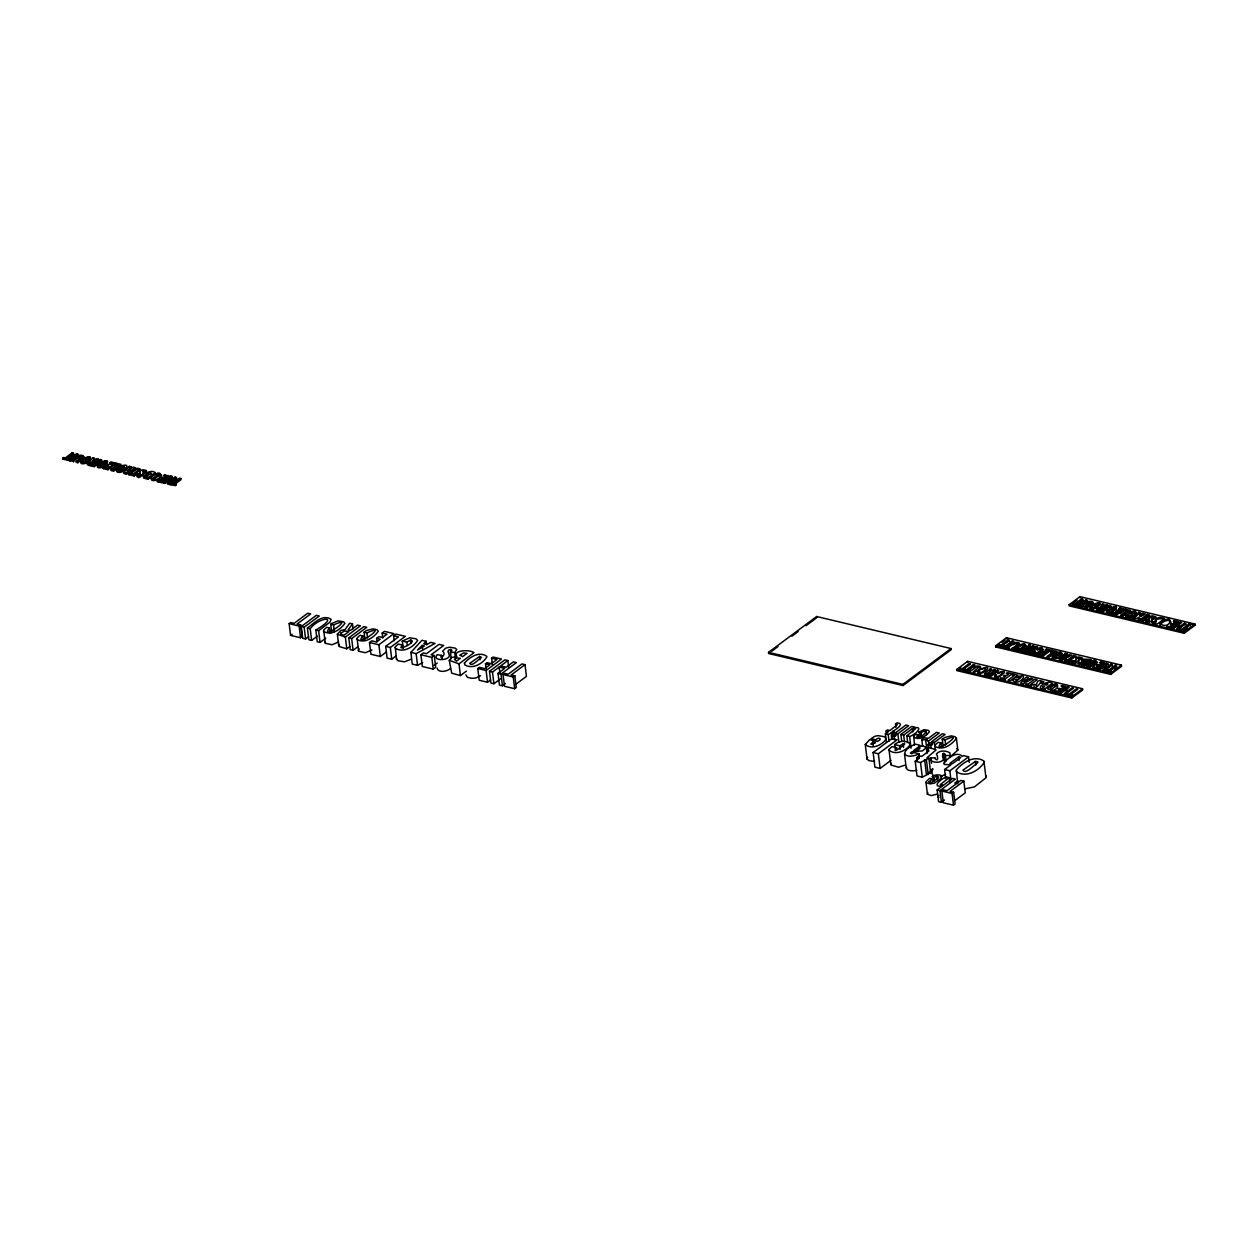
<?xml version="1.0" encoding="UTF-8"?>
<svg xmlns="http://www.w3.org/2000/svg" width="1258" height="1258" viewBox="0 0 1258 1258"><rect width="100%" height="100%" fill="white"/><g stroke="black" fill="none" stroke-linecap="round" stroke-linejoin="round"><path stroke-width="1.5" d="M865.284 744.484L869.734 739.641L877.219 741.418C883.258 739.169 878.713 736.339 875.867 739.83L871.023 738.682L874.514 736.48A5.582 2.563 -6.9 0 1 878.383 735.694L884.358 736.685L886.277 739.012C882.015 745.161 871.763 750.035 865.284 744.484L867.061 759.14L868.791 760.54L874.577 761.515M867.061 759.14L867.658 757.332M449.279 660.34L451.748 657.447L456.89 656.534C452.204 649.883 470.571 649.427 473.967 652.698L458.997 663.862L449.279 660.34L451.669 673.124L460.412 675.577L466.404 671.112M411.366 659.161L404.463 661.834L398.157 660.796L396.537 659.365L395.264 646.832L398.267 644.049L402.78 645.134C395.327 651.738 412.593 644.269 412.309 640.982L411.02 639.85L406.806 642.13L402.293 641.061L403.189 648.483M396.537 659.365L396.679 658.547M1125.36 617.206L1126.932 615.414L1129.181 615.948C1125.533 621.31 1139.371 609.139 1131.068 613.291L1128.803 612.756M945.418 755.523C944.789 750.397 940.072 755.744 944.176 758.716C941.692 763.134 934.207 763.181 930.527 760.257L930.873 757.851L935.433 757.851L935.103 758.621C938.437 762.505 938.106 756.373 936.392 754.029C939.396 750.035 946.22 750.35 950.042 752.992L950.12 755.523L945.418 755.523L946.079 761.011M465.869 674.854L467.378 677.291L471.593 678.298L475.54 678.109L480.525 675.75M957.731 783.781L956.379 769.833C962.857 762.442 974.101 754.847 983.882 760.964L985.989 777.774L974.478 786.895L965.311 788.782M984.448 761.986C979.353 770.509 966.537 778.026 956.788 771.972L956.174 770.965M1171.151 622.27C1169.201 618.103 1160.285 622.097 1160.19 625.808M338.591 641.989L331.986 644.756L325.272 643.278L323.668 630.038L326.671 627.286L329.454 627.962L330.068 632.978M324.894 642.555L325.099 641.769M371.959 649.946L365.355 652.713L358.64 651.219L357.036 637.995L360.04 635.243L362.823 635.903L363.232 639.253M358.263 650.512L359.143 648.829M1016.008 649.899L1017.596 648.122L1018.996 648.452L1017.47 646.974C1012.91 649.851 1021.166 650.952 1022.707 648.468M139.119 473.889L136.949 473.543C134.402 477.977 146.101 475.744 142.799 471.215A3.035 1.4 -6.9 0 1 143.506 470.979L143.648 473.322C147.328 473.495 151.007 469.533 155.316 472.536L147.815 478.119C136.697 476.106 148.743 475.54 145.692 472.473L146.447 470.571L143.365 469.832A3.035 1.4 -6.9 0 0 141.022 470.382C139.701 471.168 139.276 477.065 139.119 473.889L139.261 475.037M914.535 745.145L913.701 736.15L915.855 734.216L918.387 734.814L918.796 738.163M1063.089 654.679L1059.189 653.358L1055.415 655.009L1055.273 653.846L1057.538 654.396C1065.384 650.15 1051.499 660.859 1055.509 655.89L1055.651 657.038L1053.402 656.503L1052.065 658.673M1060.384 653.515C1062.318 658.076 1049.911 660.481 1052.616 655.827M1133.914 612.41L1129.401 616.011L1127.86 616.09L1129.039 614.8L1126.791 614.25L1126.932 615.414M437.076 668.108C437.878 673.03 447.612 671.756 450.443 668.328M943.075 745.931L942.258 739.248L944.805 737.471L951.362 735.867L955.168 736.795L956.426 738.367C952.054 744.39 942.981 751.01 935.354 746.544L935.181 745.035L938.185 742.283L940.968 742.943L941.377 746.293M956.426 738.367L957.841 750.082L950.105 756.986M1116.758 609.501L1115.406 607.96L1109.855 609.485L1109.713 608.337C1125.894 601.23 1108.156 618.118 1108.675 611.734M1087.242 667.259C1084.632 660.812 1104.194 659.664 1090.026 666.724C1085.953 664.853 1095.545 658.846 1097.715 662.903M1088.988 666.473L1095.01 661.771M906.483 767.286C906.137 771.657 913.795 770.965 916.783 770.336M139.984 472.458L140.283 474.565M946.063 776.721L945.529 777.821A4.136 1.903 -6.9 0 0 945.591 778.309M905.43 765.006L898.542 767.238L890.884 764.958L888.981 749.501L891.891 746.607L896.954 747.802C887.912 757.316 915.478 737.487 899.659 745.79L894.595 744.594L895.036 748.258M890.758 764.156L891.199 763.276M118.567 471.09L119.714 468.762L118.677 471.215L123.032 469.061M1052.427 655.984C1063.828 645.307 1065.683 659.821 1054.912 657.604M94.57 458.148L92.542 462.268L94.712 459.296L93.139 457.802C91.001 460.57 82.289 464.768 91.142 465.885L98.706 460.255L97.086 458.745L98.564 459.107L90.434 464.973L88.736 464.265L92.369 462.975M339.235 644.316L339.471 646.643L346.783 648.782L349.803 646.533M1022.911 651.219L1026.795 649.27L1028.95 644.945L1030.365 645.275L1030.506 646.439L1029.091 646.093M1074.285 661.897L1074.914 661.016C1074.348 665.891 1075.386 659.302 1076.832 657.525A3.035 1.4 -6.9 0 1 1079.16 656.959L1082.509 658.076L1081.487 659.601L1079.301 659.302C1082.729 653.625 1072.618 670.813 1072.76 660.67L1074.914 661.016M1074.426 663.06L1075.055 662.164L1072.901 661.818L1072.225 663.548M1147.956 621.955L1148.444 619.911L1146.29 619.581C1142.862 623.213 1154.828 622.663 1151.841 618.59C1154.309 614.407 1151.982 620.241 1151.778 622.175M927.854 792.697L927.413 794.223L931.376 795.606L937.179 794.112M1152.47 623.229L1156.244 621.656L1155.017 618.511L1156.039 616.97L1152.69 615.87A3.035 1.4 -6.9 0 0 1150.362 616.42C1147.186 617.049 1151.479 621.436 1147.815 620.807M1026.795 649.27L1028.95 644.945M1102.48 603.84L1100.325 608.18L1102.48 603.84L1103.895 604.186L1101.866 608.306L1106.553 605.947L1108.031 606.293L1105.011 608.542M352.476 623.905L348.151 629.849L350.447 630.4L357.524 625.116L360.464 625.808L345.368 637.067L337.364 634.252L340.808 630.462L345.069 629.582L349.645 623.229L352.476 623.905L353.089 628.937M1026.654 648.122L1022.817 650.449L1026.811 651.864L1034.359 646.235L1032.897 645.889L1033.022 647.037L1028.336 649.395L1030.365 645.275M1101.866 608.306L1104.037 605.334L1102.621 605.004M116.412 470.319C116.271 475.304 129.212 470.335 126.476 466.765M136.524 475.241C138.867 482.506 145.393 469.832 143.648 473.322M97.322 465.9C96.724 471.2 111.349 464.438 106.065 461.922M1032.787 653.468L1035.538 651.282L1034.139 650.952C1029.594 653.83 1037.85 654.931 1039.391 652.43M1017.612 649.663L1018.461 648.845M1034.469 653.389C1040.099 657.525 1048.842 642.539 1036.183 649.427L1037.583 649.757C1046.97 644.473 1034.155 658.091 1034.139 650.952M1136.1 614.549C1137.562 611.608 1131.068 611.765 1129.59 613.432M1026.119 647.115L1026.591 645.747L1024.185 644.914M1042.803 651.094C1044.722 648.499 1038.935 648.373 1037.598 649.694M123.756 472.379L126.382 473.008L135.848 467.897L133.662 467.378L133.804 468.542L135.99 469.061L126.523 474.172L123.897 473.543L123.756 472.379L129.291 466.341L131.43 466.844L131.555 468.007M422.704 662.573L417.546 665.356L412.278 664.098L410.863 652.383L421.949 640.306L426.195 641.313L426.604 644.662M1065.101 653.468L1059.55 659.522L1062.192 660.135L1071.643 655.041L1065.998 655.245L1066.139 656.393L1067.224 653.987L1065.101 653.468L1065.227 654.632L1059.692 660.67M1133.081 618.417L1138.632 612.379L1140.754 612.882L1139.669 615.304L1141.195 615.665L1143.145 614.58L1143.003 613.417L1145.173 613.935L1135.722 619.046L1133.081 618.417L1133.222 619.581L1138.757 613.527L1138.632 612.379M1019.751 645.008L1018.587 646.093M1092.809 604.438C1094.869 601.387 1087.777 601.733 1086.519 603.667M131.43 466.844L130.187 468.118L133.662 467.378M426.195 641.313L423.742 643.829L426.808 644.568L430.692 642.382L435.048 643.42L416.131 653.641L410.863 652.383M1065.998 655.245L1067.224 653.987M1139.669 615.304L1140.896 614.046L1138.757 613.527M938.94 795.323L937.902 796.566L938.987 797.541M129.417 468.904L127.058 471.2L130.533 469.171L129.417 468.904L130.675 470.319M148.523 474.911L151.495 473.889M422.201 645.417L417.467 650.024L424.418 645.936L422.201 645.417L422.594 648.766M1062.994 659.491L1065.369 657.179L1066.47 657.447L1062.994 659.491L1065.227 656.031L1067.665 656.755L1069.615 655.67L1069.473 654.522M945.623 774.236L940.324 776.705M1078.735 659.506L1078.987 662.321L1077.76 663.579M145.834 473.637L146.588 471.719M451.166 658.642L450.364 651.943C454.673 649.615 448.446 648.247 448.005 651.361L449.452 655.685C448.178 661.236 431.337 660.812 437.265 654.695L441.589 655.387L441.998 658.736M450.364 651.943L454.736 652.572L456.764 649.49L455.144 648.122L450.081 647.272A6.07 2.799 -6.9 0 0 445.395 648.389L442.58 651.267C447.455 654.868 438.413 660.12 441.589 655.387M1024.672 651.062L1026.088 650.087M1098.69 609.517L1098.077 610.303L1099.115 610.853M143.868 476.373L143.585 478.056L147.957 479.267L155.442 473.7M116.805 468.699C116.003 478.15 137.374 460.868 120.123 466.231M1126.146 614.737C1123.551 619.109 1134.464 617.08 1135.329 613.935C1139.339 606.969 1121.68 614.502 1122.954 617.128L1122.812 615.98L1130.297 610.397L1125.595 609.265L1124.479 610.099M81.424 458.588C84.475 454.169 72.98 460.066 73.562 461.686L72.036 460.208C77.005 451.921 92.872 454.987 76.376 462.362L76.235 461.199C89.79 453.226 76.062 455.066 72.178 461.356M81.062 460.286C80.119 469.847 100.829 451.276 83.704 458.321L85.23 459.799L88.547 458.572M81.204 461.434C78.263 466.718 93.045 462.111 90.293 458.258M151.715 477.867C148.538 483.182 162.864 479.864 161.684 475.367M98.674 466.262L99.744 464.139L98.344 463.809C93.139 474.345 119.667 455.349 100.388 462.299L101.914 463.777C102.448 462.079 107.685 462.048 105.09 463.998M1024.201 647.147L1024.767 645.826M1040.885 651.125L1041.703 649.977L1039.548 649.726M1114.415 610.036L1115.296 609.076L1114.006 608.495M62.9 458.022L65.416 457.849L72.178 452.817L73.656 453.163L65.558 459.013L63.042 459.186L62.9 458.022L68.671 458.635L68.026 460.365L63.042 459.186M68.97 459.469L76.518 453.839L77.965 454.185L69.111 460.617L68.97 459.469L70.542 460.963L69.111 460.617M70.542 460.963L78.106 455.349L76.518 453.839M76.376 462.362L77.792 462.692L82.792 458.966L84.16 457.409L83.531 456.638M82.493 463.07L83.059 460.176C77.886 467.756 98.564 451.575 83.846 459.469M92.4 461.12L97.086 458.745M92.715 465.13L100.263 459.5L101.709 459.846L94.161 465.476L92.715 465.13L92.856 466.278L94.303 466.624L101.851 461.01M92.856 466.278L98.895 461.78M99.744 464.139C95.907 470.366 112.119 457.645 101.772 462.63L100.388 462.299M100.53 463.447L102.543 462.173M103.077 467.457L108.44 465.806L108.581 466.954L106.757 466.514L106.631 465.366L111.82 463.274L111.962 464.438L109.556 463.856L110.531 461.875L115.249 462.991L107.763 468.574L103.077 467.457L103.203 468.605L107.905 469.721L115.39 464.155M103.203 468.605L104.194 466.608M106.757 466.514L107.905 465.664M121.114 465.507L113.629 471.09L111.317 470.539L111.176 469.391L113.487 469.942L120.972 464.359L116.255 463.243L115.138 464.076L115.28 465.224L117.686 465.79L117.544 464.642L109.415 462.708M115.28 465.224L116.255 463.243M111.176 469.391L117.544 464.642M111.317 470.539L116.412 466.749M116.947 469.863L117.45 468.212L119.714 468.762M118.425 469.926C121.539 471.451 127.451 463.416 121.727 467.253L119.479 466.718L119.604 467.866L121.68 466.608M119.604 467.866L121.869 468.416L123.976 467.268M128.772 473.574L131.571 473.039L137.83 468.369L140.141 468.935L133.883 473.59L135.471 473.967L134.37 476.027L128.914 474.738L128.772 473.574L134.229 474.879L135.471 473.967M128.914 474.738L129.999 472.662M153.665 478.732L159.231 475.681M164.263 476.436L169.217 476.876L161.527 482.6L157.36 481.61L158.021 479.864L160.678 480.493L163.225 478.606L163.367 479.754L161.197 479.235L161.071 478.087L163.996 478.04L166.811 475.933L164.122 475.288L164.263 476.436L166.952 477.081M164.122 475.288L169.075 475.713L161.386 481.452L157.219 480.462M157.36 481.61L160.82 481.657L160.678 480.493M161.197 479.235L161.826 477.521M170.789 481.547L168.037 480.886L164.704 483.371L163.21 483.009L163.068 481.845L170.773 476.122L172.267 476.468L172.409 477.631L168.808 480.304M163.21 483.009L167.833 479.565M172.267 476.468L168.666 479.156L171.418 479.817L175.019 477.128L176.529 477.49L168.824 483.229L167.33 482.868L167.471 484.016L168.965 484.377L176.67 478.638L175.019 477.128M167.33 482.868L170.648 480.383L167.896 479.738L168.037 480.886M173.918 483.654L175.743 484.094L175.884 485.242L170.003 484.629L169.861 483.465L172.425 483.292L179.328 478.15L180.822 478.512L180.963 479.675L174.06 484.802L173.918 483.654L180.822 478.512M170.003 484.629L172.566 484.456M176.702 481.374L179.469 479.314M169.861 483.465L175.743 484.094M289.151 623.669L290.724 622.506L294.183 623.323L307.707 613.244L310.663 613.935L297.124 624.031L300.693 624.88L302.109 636.595L300.536 637.759L290.567 635.384L289.151 623.669L299.121 626.044L300.693 624.88M301.275 626.563L316.387 615.304L319.265 615.995L304.169 627.239L301.275 626.563L302.706 638.278L305.584 638.97L308.603 636.721M290.567 635.384L292.139 634.221M317.393 636.108L311.622 640.401L308.839 639.74L307.424 628.025C313.761 623.543 322.473 613.621 331.153 619.298L330.036 622.097L318.636 630.698L315.837 630.022L317.252 641.753L320.067 642.413L325.775 638.152M307.424 628.025L310.207 628.686C319.107 616.672 341.248 615.099 315.837 630.022M331.766 632.617L330.76 624.251L331.876 623.418L338.04 620.87L343.67 621.814L344.912 623.37C340.556 629.393 331.467 636.013 323.841 631.547L323.479 630.84M329.454 627.962C318.636 642.005 358.121 614.203 333.543 624.911L330.76 624.251M348.781 637.885L363.877 626.626L366.77 627.317L351.674 638.561L348.781 637.885L350.196 649.6L353.089 650.292L357.618 646.911M364.93 638.907L364.128 632.208L366.66 630.431L373.217 628.827L377.038 629.771L378.281 631.327C373.925 637.35 364.836 643.97 357.209 639.504L356.847 638.797M362.823 635.903C352.004 649.946 391.49 622.16 366.911 632.868L364.128 632.208M386.3 652.021L380.309 656.487L370.906 654.239L369.49 642.524L371.755 640.841L376.519 641.989L380.246 639.221L376.598 638.341L377.007 641.69M382.794 638.042L382.18 633.026L384.413 631.359L393.864 633.607L378.894 644.756L369.49 642.524M376.598 638.341L378.894 636.642L382.526 637.507L387.008 634.174L382.18 633.026M394.241 640.778L393.644 635.762L395.877 634.095L405.296 636.328L390.326 647.493L385.703 646.392L387.118 658.107L391.741 659.208L396.239 655.858M385.703 646.392L398.44 636.894L393.644 635.762M402.293 641.061L409.841 637.759L416.036 638.828L417.64 640.385C413.473 647.115 403.409 653.138 395.61 648.405L395.122 647.65M420.911 654.773L423.364 652.949L426.493 653.688L438.995 644.363L443.649 645.48L431.132 654.789L434.277 655.544L435.693 667.275L433.239 669.099L422.326 666.504L420.911 654.773L431.824 657.384L434.277 655.544M434.12 665.356L437.249 663.013M490.62 679.949L487.538 682.245L479.204 680.248L477.788 668.533L479.377 667.338L484.707 668.611L489.802 664.822L485.478 663.784L486.091 668.816M492.397 664.884L491.595 658.201L493.12 657.053L501.517 659.05L486.123 670.514L477.788 668.533M485.478 663.784L487.003 662.651L491.328 663.689L496.973 659.475L491.595 658.201M500.558 678.801L493.907 683.754L490.903 683.047L489.488 671.316L504.883 659.852L507.886 660.56L508.688 667.259M489.488 671.316L492.491 672.039L499.143 667.086L504.662 668.391L498.011 673.345L499.426 685.075L502.429 685.783L505.512 683.487M507.886 660.56L500.684 665.938L506.203 667.243L513.406 661.881L516.409 662.589L500.999 674.068L498.011 673.345M525.011 664.649L511.204 674.933L514.837 675.798L516.252 687.513L514.664 688.708L504.489 686.286L503.074 674.555L504.678 673.376L508.201 674.209L522.007 663.925L525.011 664.649L526.426 676.364L515.686 684.368M503.074 674.555L513.248 676.977L514.837 675.798M768.528 652.367L816.646 616.514L951.017 648.546L951.158 649.694L903.024 685.547L768.669 653.515L768.528 652.367L902.898 684.399L951.017 648.546M771.767 651.204L777.979 646.581M791.942 636.171L798.154 631.547M805.922 625.761L816.788 617.678L816.646 616.514M956.725 669.445L967.591 661.362L1082.556 688.755L1082.698 689.919L1071.832 698.001L956.866 670.608L956.725 669.445L1071.69 696.853L1082.556 688.755M995.597 645.826L1006.463 637.727L1121.428 665.136L1121.57 666.284L1110.704 674.382L995.738 646.974L995.597 645.826L1110.562 673.219L1121.428 665.136M995.738 646.974L998.836 644.662M1001.95 642.351L1005.048 640.039M998.836 646.313L999.481 644.568L1001.211 644.992L1007.988 639.945L1009.451 640.291L1002.689 645.338L1002.83 646.486L1004.607 646.911L1003.821 647.493L1004.466 645.763L1002.689 645.338M886.544 734.295L886.135 730.945L887.456 729.954L889.878 730.536L897.41 724.639L895.507 723.995L895.9 727.344M895.507 723.995L896.97 722.894C905.493 723.24 895.932 729.75 892.661 731.197L894.249 731.574L894.658 734.924M999.481 644.568L999.623 645.731L1001.352 646.14L1008.114 641.093L1009.592 641.454M872.816 742.094L870.898 744.186L875.458 742.723L872.816 742.094L873.256 745.758M886.418 742.236L885.412 733.87L888.557 731.511L886.135 730.945M1004.765 646.596L1012.313 640.982L1013.759 641.328L1006.211 646.942L1004.765 646.596L1004.906 647.76L1012.454 642.13L1013.901 642.476L1010.882 644.725M885.412 733.87L888.195 734.53L894.249 731.574M1012.045 648.342C1025.585 640.369 1011.872 642.193 1007.972 648.483L1007.831 647.335C1011.558 639.913 1028.321 641.218 1013.445 648.672L1012.045 648.342L1012.187 649.49L1013.586 649.82L1016.087 647.964M891.403 735.82L893.495 734.263L896.278 734.939L894.186 736.496L891.403 735.82L891.812 739.169M895.083 733.084L905.87 725.048L908.653 725.709L897.882 733.744L895.083 733.084L895.492 736.417M1069.127 604.721L1079.993 596.638L1194.958 624.031L1195.1 625.195L1184.234 633.277L1069.269 605.884L1069.127 604.721L1184.092 632.129L1194.958 624.031M1072.366 603.573L1077.021 600.097M873.131 752.52L891.859 738.572L897.08 739.814L878.367 753.762L873.131 752.52L874.908 767.16L880.128 768.418L891.057 760.272M1012.187 649.49L1018.021 645.039L1016.983 644.002M1076.219 604.249L1077.996 604.673L1072.225 604.06L1074.741 603.887L1081.518 598.855L1082.981 599.201L1076.219 604.249L1076.361 605.397L1078.137 605.821M901.703 741.151L900.901 734.452L911.673 726.432L914.456 727.093L913.387 727.895C924.63 725.63 915.698 734.499 909.613 736.543L906.829 735.867L907.647 742.566M1083.122 600.349L1081.644 600.003L1074.882 605.051L1074.741 603.887M1018.854 647.304C1013.539 654.616 1033.903 639.52 1020.207 646.187M1076.361 605.397L1081.77 601.355M900.901 734.452L903.684 735.128L912.365 728.649L915.51 728.822L906.829 735.867M1085.843 599.877L1078.295 605.507L1079.741 605.853L1087.289 600.223L1085.843 599.877L1085.984 601.041L1079.946 605.538M894.595 744.594C898.621 740.82 906.012 740.019 910.132 743.855L910.194 744.736C905.839 750.979 895.838 755.571 889.107 750.303L888.981 749.501M987.939 675.483L995.487 669.854L994.024 669.508L989.338 671.882L991.493 668.91L990.077 668.564C988.992 671.599 979.164 674.43 987.939 675.483L988.08 676.647M1081.393 605.884L1087.431 601.387L1085.984 601.041M1085.575 607.237C1099.115 599.264 1085.402 601.104 1081.503 607.394L1081.361 606.246C1085.088 598.824 1101.851 600.129 1086.975 607.583L1085.575 607.237L1085.717 608.4L1091.802 603.384L1088.925 603.321M1084.16 606.781L1087.95 603.966M1028.211 648.247L1032.897 645.889M918.387 734.814C912.962 738.619 923.639 738.053 918.686 732.109L924.111 729.656L928.514 730.426L929.442 731.669C926.171 736.134 918.592 741.229 913.512 736.763M1028.509 652.257L1036.073 646.643L1037.504 646.989L1028.651 653.421L1028.509 652.257L1030.098 653.767L1028.651 653.421M1097.872 604.611C1101.222 606.749 1087.966 611.655 1092.526 607.362L1091 605.869C1085.796 616.404 1112.308 597.408 1093.029 604.359L1093.171 605.507L1095.12 605.428M918.686 732.109L921.218 732.706C928.325 727.643 925.574 735.726 919.268 737.015M1092.526 607.362L1089.963 607.96L1090.199 609.47M1093.171 605.507C1107.889 597.597 1087.226 613.81 1092.384 606.214M1030.098 653.767L1034.626 650.386M922.617 746.246L921.815 739.547L924.017 737.911L928.608 738.21L936.471 732.345L939.254 733.005L928.483 741.041L925.699 740.364L926.706 748.746M1004.702 679.336L1012.187 673.753L1007.469 672.637L1006.337 673.47L1008.759 674.036L1006.526 675.703L1004.702 675.279L1003.554 676.128L1005.378 676.568L1003.522 677.952L1000 678.219L1004.702 679.336L1004.843 680.484M1040.004 653.751L1039.014 655.732L1040.004 653.751L1042.379 654.317L1044.25 652.933L1042.52 655.465L1042.379 654.317M1046.326 649.002L1045.351 650.984L1046.326 649.002L1051.059 650.134L1043.574 655.701L1038.872 654.585M1042.426 652.493L1047.631 650.417L1047.772 651.565L1045.524 653.232L1042.426 652.493L1042.568 653.657L1044.392 654.081M1101.741 607.158L1106.427 604.784L1107.889 605.129L1100.341 610.759L1096.347 609.359L1100.184 607.016M925.699 740.364L927.225 739.232L925.574 739.641A4.167 1.918 -6.9 0 1 922.24 739.673L921.815 739.547M1042.568 653.657L1043.574 651.644M1099.759 610.995L1102.26 609.139L1101.112 608.888M917.585 747.629L913.937 750.35C916.705 751.592 923.749 746.749 917.585 747.629L918.025 751.293M1102.039 611.168L1109.603 605.538L1111.034 605.884L1102.181 612.316L1102.039 611.168L1103.486 611.514M1052.065 650.37L1051.09 652.352L1052.065 650.37L1056.767 651.487L1049.282 657.069L1046.97 656.519L1053.339 651.77L1053.481 652.933L1047.112 657.667M1109.713 608.337L1111.113 608.668C1121.46 603.683 1105.247 616.404 1109.069 610.177L1107.669 609.847C1103.124 612.725 1111.38 613.841 1112.921 611.341M927.869 744.516L929.945 742.959L932.744 743.62L930.653 745.176L927.869 744.516L928.467 749.532M931.549 741.764L942.336 733.744L945.12 734.405L934.332 742.424L931.549 741.764L931.958 745.113M1109.21 611.341L1107.811 611.011L1106.395 613.133M927.004 753.463L926.564 749.799L929.52 747.598L936.078 749.941L927.067 757.662L928.876 758.102L930.653 772.742L922.303 777.192L916.988 775.919L915.211 761.263L919.268 758.244L916.626 757.615L917.066 761.279M916.626 757.615L919.095 755.775L921.752 756.404L929.017 750.869L926.564 749.799M1113.534 612.646L1112.544 614.643L1113.534 612.646L1115.909 613.212L1117.78 611.828L1116.05 614.376L1115.909 613.212M1112.402 613.495L1117.104 614.612L1124.589 609.029L1119.856 607.913L1118.739 608.746L1130.439 611.545M1117.104 610.555L1115.956 611.404L1119.054 612.143L1121.303 610.476L1121.161 609.312L1118.928 610.979L1117.104 610.555L1116.098 612.552L1117.922 612.992M1118.881 609.894L1119.856 607.913M940.968 742.943C930.149 756.986 969.619 729.184 945.041 739.908L942.258 739.248M915.211 761.263L920.526 762.537L928.876 758.102M1120.233 613.527L1124.731 610.193M1121.916 615.634L1127.011 611.828L1126.869 610.68L1120.501 615.429L1122.812 615.98M1031.167 685.641L1032.393 684.729L1030.821 684.352L1037.079 679.697L1034.752 679.131L1028.494 683.802L1025.71 684.336L1031.167 685.641L1031.308 686.789M1065.809 659.79L1064.582 660.717L1070.039 662.007L1071.266 661.095L1071.407 662.258L1069.693 660.717L1075.952 656.063L1073.624 655.512L1067.366 660.167L1065.809 659.79L1064.724 661.865M1065.951 660.953L1067.507 661.315L1073.766 656.66L1076.093 657.211M1132.766 617.096L1135.471 615.083M930.291 771.233L933.2 769.078M1044.753 688.881L1052.238 683.298C1048.339 678.99 1032.818 689.164 1044.753 688.881L1044.895 690.029M1139.339 618.7L1138.254 620.776L1139.339 618.7L1140.896 619.078L1147.154 614.407L1149.482 614.958L1143.223 619.628L1143.365 620.776L1149.623 616.121L1147.296 615.571L1141.037 620.225L1140.896 619.078M1082.556 665.026C1088.17 662.573 1079.285 663.375 1082.163 664.932M1082.572 661.598L1078.766 663.501L1083.625 665.246L1091.111 659.679L1083.751 659.113L1081.817 660.544L1082.713 662.746L1080.135 663.202L1079.065 664.932M945.702 778.702L944.601 769.55L950.922 764.833L944.758 764.471A4.136 1.903 -6.9 0 1 943.752 763.166C947.384 758.637 956.473 750.57 962.291 756.357L963.314 755.602L968.566 756.86L969.242 762.348M925.998 782.507L929.961 783.891L934.364 783.136L940.937 778.545L941.865 776.233C939.773 772.868 927.445 776.642 934.018 777.79C937.037 774.315 941.503 777.696 935.653 779.771L929.599 778.34L925.935 781.8L927.413 794.223M944.601 769.55L949.853 770.792L968.566 756.86M1103.628 663.674L1100.058 663.579L1100.687 661.85L1104.886 662.84L1096.614 668.784L1093.155 668.737L1093.815 666.992L1096.489 667.636L1099.036 665.734L1099.162 666.882M1097.621 664.649L1097.007 666.378L1097.621 664.649L1099.791 665.168L1102.606 663.06L1102.747 664.224M949.869 782.68L949.255 777.648L940.276 784.583L943.736 785.008L952.558 778.435L955.388 779.111L939.993 790.59L937.147 789.914L938.578 801.629L941.409 802.305L944.491 800.009M1098.863 668.989L1106.568 663.249L1108.204 664.759L1106.71 664.397L1099.005 670.137L1098.863 668.989L1100.373 669.335L1103.691 666.866L1106.458 667.526L1106.6 668.674L1103.266 671.159L1103.124 669.995L1106.458 667.526M937.147 789.914L942.698 785.778C931.156 788.184 939.993 779.111 946.425 776.972L949.255 777.648M1112.465 665.781L1110.971 665.419L1107.37 668.108L1104.603 667.448L1104.461 666.284L1108.062 663.611M1104.461 666.284L1107.229 666.944L1110.83 664.271L1112.324 664.617L1104.634 670.357L1103.124 669.995M963.832 781.124L950.026 791.408L953.658 792.273L955.089 804.004L953.485 805.183L943.327 802.761L941.896 791.046L943.5 789.851L947.022 790.7L960.829 780.416L963.832 781.124L965.248 792.855L954.508 800.843M1071.879 695.438L1072.681 694.856L1070.857 694.416L1077.76 689.274L1076.25 688.912L1069.363 694.054L1066.8 694.227L1071.879 695.438L1072.02 696.602M954.743 783.121L957.873 780.809M1107.842 669.209L1104.76 671.505L1104.634 670.357M1173.588 622.474L1174.217 620.76L1178.416 621.751L1170.144 627.695L1167.487 627.05M1109.729 670.781L1111.537 671.222L1105.656 670.608L1108.219 670.435L1115.123 665.293L1116.632 665.639L1109.729 670.781L1109.87 671.945L1111.679 672.37M1114.006 668.863L1116.774 666.803L1115.264 666.441L1108.361 671.583L1108.219 670.435M1177.016 624.047L1170.852 628.638L1170.711 627.49L1166.543 626.5L1170.019 626.531L1172.566 624.644L1172.692 625.792M1172.566 624.644L1170.396 624.125L1173.321 624.078L1176.136 621.971L1176.277 623.119M1185.995 624.676L1184.501 624.33L1180.9 627.003L1178.133 626.342L1177.991 625.195L1181.592 622.506L1180.098 622.16L1172.393 627.884L1173.903 628.245L1177.221 625.761L1179.988 626.421L1180.13 627.585L1177.913 629.236M1174.076 627.899L1180.24 623.308L1180.098 622.16M941.896 791.046L952.07 793.468L953.658 792.273M1179.988 626.421L1176.655 628.906L1178.164 629.267L1185.854 623.528L1184.36 623.166L1180.759 625.855L1177.991 625.195M1179.328 630.667L1181.891 630.494L1188.794 625.352L1190.304 625.698L1190.162 624.55L1188.653 624.188L1181.749 629.33L1179.186 629.503L1184.281 630.714L1185.067 630.132L1183.259 629.692L1183.401 630.84L1187.536 627.758M1183.259 629.692L1190.162 624.55M77.178 457.629L82.603 456.339M1012.989 644.756L1016.338 643.294L1019.955 644.536M1111.805 609.407L1112.654 608.825M1113.063 612.489L1111.506 613.432M1058.45 654.962L1060.51 654.663M84.522 462.834L85.402 462.252M101.206 466.812L102.087 466.215M1058.45 658.72L1059.236 658.201M146.856 473.826L148.082 473.134M1090.906 665.073L1088.862 665.325M918.953 753.778C906.814 760.005 896.278 753.102 915.211 744.138L919.928 745.255L918.45 746.78L922.664 745.852L926.36 747.582L922.444 750.9L912.286 751.576L910.446 753.055L911.72 753.778L914.189 752.504L918.953 753.778L919.409 757.442M1062.853 658.343L1066.328 656.299M1139.528 614.14L1143.003 613.417M1023.32 683.77L1032.787 678.66L1030.601 678.141L1028.651 679.241L1027.126 678.864L1028.352 677.606L1026.229 677.103L1020.694 683.141L1023.32 683.77L1023.462 684.934M1038.762 654.113L1037.127 654.82M83.704 458.321L88.39 457.786M1093.029 604.359L1100.121 604.658M142.799 471.215L145.205 471.137M1131.98 617.615L1130.266 618.307M1022.44 645.952L1023.304 645.637M144.34 476.074L145.33 475.697M88.862 462.582L89.884 462.221M1098.69 608.4L1096.709 609.674L1096.819 610.838M158.162 474.392L153.051 478.197L154.64 478.244L159.09 474.518L158.162 474.392L158.304 475.54M479.66 656.409L469.69 663.406C471.923 667.385 479.031 658.547 481.531 657.494L479.66 656.409L480.069 659.758M1051.012 689.195C1064.771 682.276 1046.326 685.909 1051.153 690.359M975.39 761.42L962.92 770.163C965.719 775.148 974.604 764.093 977.733 762.788L977.749 761.735L975.39 761.42L975.846 765.084M1021.292 650.543L1017.486 650.826M958.643 756.86L949.916 763.354L952.432 763.716L960.75 757.52L958.643 756.86L959.099 760.524M156.118 474.879L156.998 474.596M1052.459 691.302L1053.323 691.035M1152.753 618.165L1153.743 618.354L1152.973 619.361L1152.831 618.197L1155.017 618.511M1148.177 622.05C1151.605 622.207 1147.249 618.228 1150.488 617.584A3.035 1.4 -6.9 0 1 1152.831 617.018C1157.486 621.153 1156.448 615.398 1164.641 618.574L1157.156 624.157L1152.297 622.395L1156.102 620.493M1074.977 663.17C1077.917 662.809 1073.734 659.349 1076.958 658.673A3.035 1.4 -6.9 0 1 1079.301 658.123L1082.383 658.846M1023.289 644.914L1019.499 645.448C1029.39 639.111 1025.742 651.943 1017.596 649.867M998.254 678.455L996.383 678.597M147.705 476.295L145.708 477.034L146.368 477.804M143.506 472.159L145.692 472.473M1128.269 618.417L1126.162 617.93M158.995 474.502L161.103 475.005M1191.326 624.283L1195.1 625.195M1173.447 621.326L1176.136 621.971M1178.557 622.899L1174.359 621.908L1174.217 620.76M1111.176 607.048L1109.603 605.538M1164.782 619.738C1163.084 618.103 1153.9 618.323 1156.244 621.656M1171.292 624.707L1173.462 625.226L1173.321 624.078M1180.13 627.585L1177.362 626.924L1177.221 625.761M1143.223 619.628L1144.796 620.005L1143.569 620.917L1138.113 619.612M1081.361 606.246L1082.761 606.576M1099.917 662.416L1102.606 663.06M1045.209 649.836L1055.336 652.273M1065.227 654.632L1067.366 655.135M1037.646 648.137L1036.073 646.643M1096.866 665.215L1099.036 665.734M1055.509 655.89L1053.26 655.355L1053.402 656.503M1028.179 650.103L1026.229 652.1L1024.547 651.408M1069.693 660.717L1071.266 661.095M998.695 645.15L1003.68 646.345M1007.831 647.335L1009.372 648.814M1093.013 667.589L1097.18 668.58M172.409 477.631L170.773 476.122M94.712 459.296L93.139 457.802M161.071 478.087L163.225 478.606M106.631 465.366L108.44 465.806M83.059 460.176L81.66 459.846L83.201 461.324M99.885 465.303L98.344 463.809M66.878 458.211L68.671 458.635M135.597 475.115L134.024 474.738L140.283 470.083L137.971 469.533L137.83 468.369M72.036 460.208L73.562 461.686M76.235 461.199L77.792 462.692M163.068 481.845L164.704 483.371M174.06 484.802L175.884 485.242M68.813 459.783L67.02 459.359L73.797 454.311L72.178 452.817M928.844 772.318L930.653 772.742M1154.577 624.66L1152.91 624.094M1033.353 654.537L1034.17 654.789M1082.713 662.746C1080.292 660.89 1086.031 659.082 1087.651 659.978C1080.245 664.051 1087.887 656.786 1091.252 660.827L1083.767 666.41L1083.625 665.246M87.352 463.652L91.016 464.721L91.142 465.885M956.599 748.526L957.841 750.082M933.373 775.84L932.068 773.796L932.209 768.842M1134.04 613.574L1132.86 612.174M1095.152 662.935L1093.957 661.519M985.659 775.604L986.225 776.626M1188.653 624.188L1188.794 625.352M1184.36 623.166L1184.501 624.33M1184.092 632.129L1184.234 633.277M1181.749 629.33L1181.891 630.494M1180.759 625.855L1180.9 627.003M1179.988 628.921L1180.13 630.069M1170.019 626.531L1170.144 627.695M1152.91 616.955L1153.051 618.103M1148.365 620.917L1148.507 622.081M1147.154 614.407L1147.296 615.571M1146.29 619.581L1145.535 622.175M1141.053 614.517L1141.195 615.665M1128.835 616.231L1128.976 617.379M1127.766 615.964L1127.891 617.128M1125.595 609.265L1125.737 610.429M1118.928 610.979L1119.054 612.143M1111.113 608.668L1111.254 609.816M1115.123 665.293L1115.264 666.441M1107.669 609.847L1107.811 611.011M1106.427 604.784L1106.553 605.947M1110.83 664.271L1110.971 665.419M1102.873 607.425L1103.014 608.573M1110.751 671.819L1110.893 672.967M1110.562 673.219L1110.704 674.382M1107.229 666.944L1107.37 668.108M1106.568 663.249L1106.71 664.397M1103.691 666.866L1103.832 668.014M1094.429 604.689L1094.57 605.837M1100.687 661.85L1100.829 662.997M1099.791 665.168L1099.932 666.315M1091 605.869L1091.126 607.032M1096.489 667.636L1096.614 668.784M1086.975 607.583L1087.116 608.73M1093.815 666.992L1093.957 668.155M1089.884 665.576L1090.026 666.724M1081.518 598.855L1081.644 600.003M1079.993 596.638L1080.135 597.786M1073.624 655.512L1073.766 656.66M1072.76 660.67L1072.901 661.818M1067.523 655.607L1067.665 656.755M1067.366 660.167L1067.507 661.315M1071.69 696.853L1071.832 698.001M1065.227 656.031L1065.369 657.179M1062.192 660.135L1062.334 661.299M1059.33 653.279L1059.472 654.427M1055.305 657.321L1055.446 658.469M1054.235 657.069L1054.361 658.217M1045.398 652.084L1045.524 653.232M1029.343 648.515L1029.484 649.678M1017.47 646.974L1017.596 648.122M1013.445 648.672L1013.586 649.82M1012.313 640.982L1012.454 642.13M1007.988 639.945L1008.114 641.093M1006.463 637.727L1006.604 638.891M1001.211 644.992L1001.352 646.14M967.591 661.362L967.732 662.51M949.853 770.792L950.954 779.96M952.07 793.468L953.485 805.183M945.041 739.908L945.654 744.925M943.531 753.338L944.632 762.505M942.698 753.636L943.358 759.14M934.332 742.424L935.15 749.123M939.993 790.59L941.409 802.305M936.864 776.233L937.273 779.583M930.653 745.176L931.062 748.526M934.018 777.79L934.427 781.124M930.873 757.851L931.533 763.339M928.483 741.041L929.096 746.057M926.171 731.307L926.58 734.656M926.407 759.942L928.184 774.598M924.599 759.502L926.375 774.157M921.218 732.706L921.627 736.056M920.526 762.537L922.303 777.192M912.365 728.649L912.773 731.999M909.613 736.543L911.028 748.258M902.898 684.399L903.024 685.547M903.684 735.128L904.486 741.827M903.15 743.698L903.606 747.362M904.502 753.825L906.263 768.481M899.659 745.79L900.099 749.454M897.882 733.744L898.888 742.11M894.186 736.496L894.595 739.846M892.928 732.565L893.337 735.914M891.34 732.187L892.158 738.886M888.195 734.53L888.997 741.229M878.367 753.762L880.128 768.418M513.248 676.977L514.664 688.708M500.999 674.068L502.429 685.783M499.143 667.086L499.945 673.769M492.491 672.039L493.907 683.754M486.123 670.514L487.538 682.245M458.997 663.862L460.412 675.577M454.736 652.572L455.333 657.588M450.506 649.442L450.914 652.792M431.824 657.384L433.239 669.099M416.131 653.641L417.546 665.356M410.423 639.897L410.831 643.247M406.806 642.13L407.215 645.48M390.326 647.493L391.741 659.208M378.894 644.756L380.309 656.487M366.911 632.868L367.525 637.885M351.674 638.561L353.089 650.292M345.368 637.067L346.783 648.782M337.364 634.252L338.795 645.967M333.543 624.911L334.361 631.61M318.636 630.698L320.067 642.413M310.207 628.686L311.622 640.401M304.169 627.239L305.584 638.97M299.121 626.044L300.536 637.759M174.941 484.676L175.082 485.84M170.663 482.883L170.805 484.031M168.824 483.229L168.965 484.377M164.892 474.722L165.034 475.87M163.996 478.04L164.122 479.188M161.386 481.452L161.527 482.6M158.021 479.864L158.146 481.012M147.815 478.119L147.957 479.267M143.569 470.917L143.711 472.065M136.949 473.543L137.091 474.691M134.229 474.879L134.37 476.027M131.571 473.039L131.713 474.187M129.291 466.341L129.432 467.489M126.382 473.008L126.523 474.172M123.536 466.136L123.677 467.3M121.727 467.253L121.869 468.416M119.494 470.193L119.636 471.341M113.487 469.942L113.629 471.09M107.763 468.574L107.905 469.721M101.772 462.63L101.914 463.777M94.161 465.476L94.303 466.624M93.548 461.387L93.69 462.535M85.088 458.651L85.23 459.799M67.885 459.217L68.026 460.365M65.416 457.849L65.558 459.013M63.686 457.44L63.828 458.588M929.017 781.784L931.093 782.586L934.552 780.605L931.282 779.818L929.017 781.784M978.598 672.134C982.356 675.247 989.794 664.601 982.026 669.413L980.627 669.083C999.906 662.133 973.393 681.128 978.598 670.593L979.982 670.939L978.598 672.134M995.282 676.112C999.025 679.226 1006.479 668.58 998.71 673.392L997.311 673.061C1016.59 666.111 990.077 685.107 995.282 674.571L996.666 674.901L995.282 676.112M1043.637 681.694L1042.615 683.236L1040.429 682.921C1043.857 677.26 1033.746 694.447 1033.887 684.305L1036.042 684.651C1036.199 687.827 1036.623 681.93 1037.96 681.144A3.035 1.4 -6.9 0 1 1040.287 680.594L1043.637 681.694M979.259 666.96L973.173 671.961L974.573 672.307C989.448 664.853 972.686 663.548 968.959 670.97L970.358 671.3L976.884 666.661L979.259 666.96M1012.879 680.374C1018.791 687.45 1031.403 670.656 1016.401 677.48L1018.665 678.015C1026.512 673.785 1012.627 684.494 1016.653 679.524L1014.388 678.974L1012.879 680.374M150.551 477.757C162.534 485.195 165.458 464.139 150.551 477.757M464.454 663.139L464.784 664.853C472.568 669.696 482.82 663.674 486.909 656.849L486.453 656.031C478.622 651.141 469.627 657.226 464.454 663.139M1047.489 688.519C1059.456 695.957 1062.397 674.901 1047.489 688.519M1086.346 664.9C1098.328 672.322 1101.253 651.267 1086.346 664.9M1159.876 623.795C1171.858 631.233 1174.783 610.177 1159.876 623.795M148.381 473.763C151.102 476.043 152.36 470.24 148.381 473.763M460.098 655.135L462.551 656.66L467.048 653.327L463.416 652.996L460.098 655.135M1045.304 684.525C1048.04 686.805 1049.282 681.003 1045.304 684.525M1084.317 662.054C1087.054 664.334 1088.296 658.532 1084.317 662.054M88.736 462.771L90.293 463.809L92.793 461.953L88.736 462.771M340.808 633.151L341.122 634.425L343.937 635.243L348.938 631.516L344.582 630.997L340.808 633.151M985.659 673.533L987.231 674.571L989.716 672.716L985.659 673.533M1024.531 649.899L1026.088 650.936L1028.588 649.081L1024.531 649.899M1098.061 608.809L1099.618 609.847L1102.118 607.991L1098.061 608.809M145.566 475.87C146.95 478.417 149.482 473.15 145.566 475.87M454.5 659.365L456.591 661.095L460.365 658.296L456.906 657.965L454.5 659.365M1042.505 686.632C1043.873 689.18 1046.42 683.912 1042.505 686.632M1081.377 663.013C1082.745 665.545 1085.292 660.277 1081.377 663.013M1026.355 679.666L1023.981 681.962L1027.456 679.918L1026.355 679.666M960.609 668.202L959.823 668.784L964.807 669.979L965.594 669.398L963.817 668.973L970.578 663.925L969.116 663.579L962.339 668.611L960.609 668.202M973.44 664.601L965.892 670.231L967.339 670.577L974.887 664.947L973.44 664.601M997.201 670.262L989.637 675.892L991.084 676.238L998.632 670.608L997.201 670.262M1013.193 674.005L1012.077 674.838L1014.467 675.404L1008.098 680.153L1010.41 680.704L1017.895 675.121L1013.193 674.005M1054.943 690.626L1054.141 691.224L1058.308 692.214L1066.013 686.475L1061.815 685.484L1061.044 686.05L1063.749 686.695L1060.919 688.802L1058.749 688.283L1057.994 688.849L1060.164 689.368L1057.616 691.255L1054.943 690.626M1067.696 686.884L1059.991 692.608L1061.5 692.969L1064.818 690.5L1067.586 691.145L1064.252 693.63L1065.762 693.991L1073.451 688.252L1071.958 687.89L1068.356 690.579L1065.589 689.919L1069.19 687.23L1067.696 686.884"/></g></svg>
